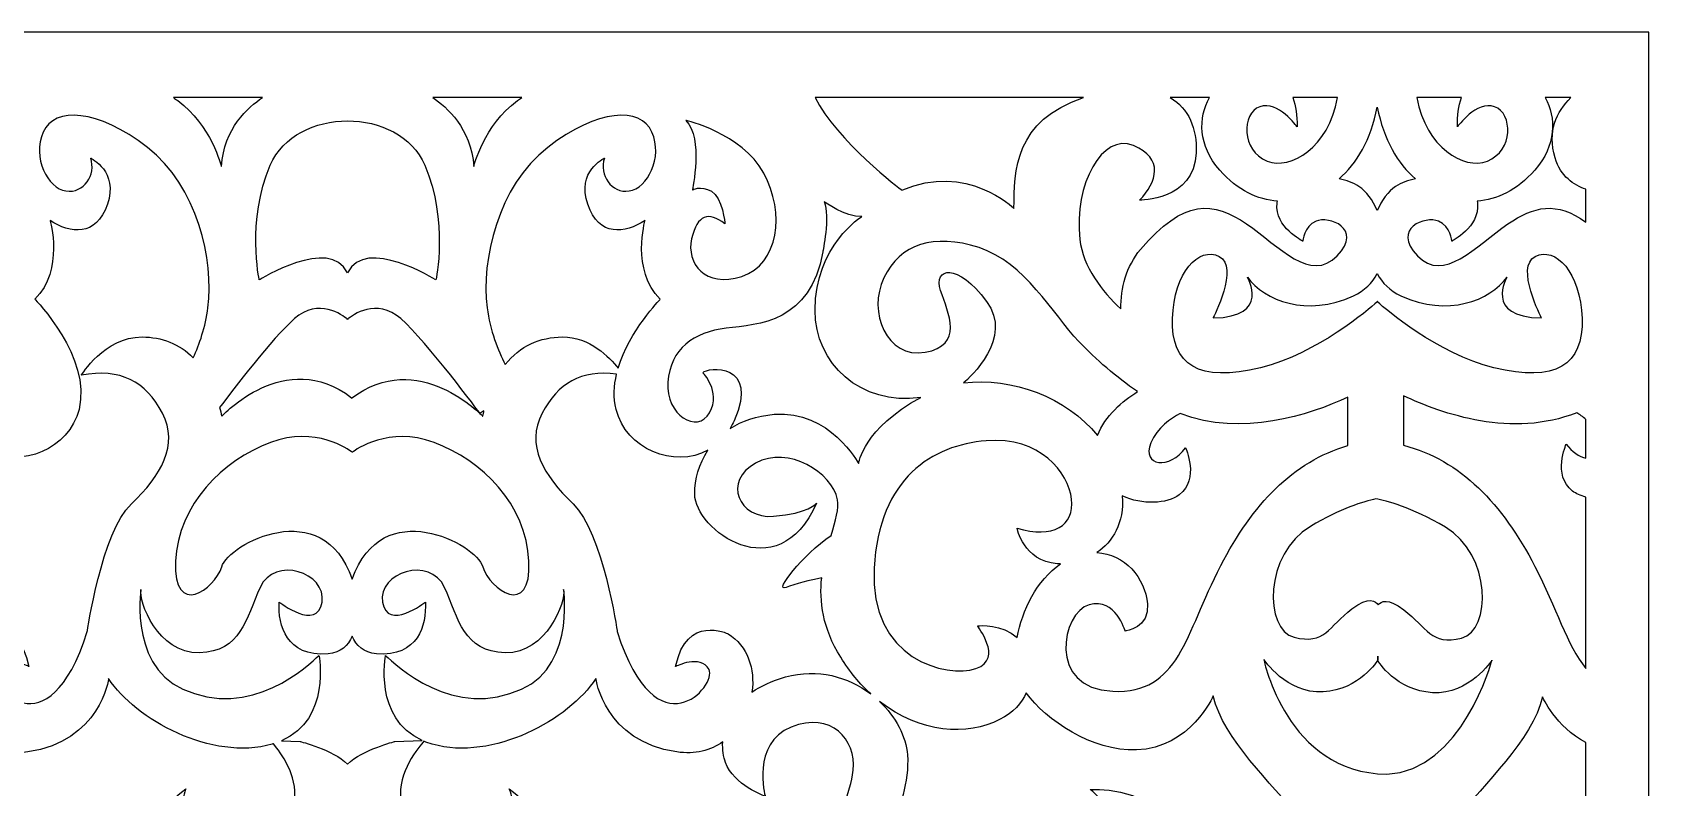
# Model space of a CAD drawing. Header units: centimetres. Extents: x -27.5 to -15.8, y -2.4 to 9.5.
# Drawn here: x -25.271 to -21.897, y 7.922 to 9.5 of the extents above; entities that cross this region are included whole.
import ezdxf

# ---------------------------------------------------------------- set-up
doc = ezdxf.new("R2010")
doc.units = ezdxf.units.CM
doc.header["$MEASUREMENT"] = 0
doc.layers.add('layer 1', color=7, linetype='Continuous')

msp = doc.modelspace()

# ---------------------------------------------------------------- linework, layer by layer
at = {"layer": 'layer 1', "color": 250}
for points, knots in [([(-21.89665, -2.43716), (-21.89665, -2.43716), (-27.5, -2.43716), (-27.5, -2.43716), (-27.5, -2.43716), (-27.5, -2.43716), (-27.5, 9.5), (-27.5, 9.5), (-27.5, 9.5), (-27.5, 9.5), (-21.89665, 9.5), (-21.89665, 9.5), (-21.89665, 9.5), (-21.89665, 9.5), (-21.89665, -2.43716), (-21.89665, -2.43716)], [0, 0, 0, 0, 0.2, 0.2, 0.2, 0.2, 0.4, 0.4, 0.4, 0.4, 0.6, 0.6, 0.6, 0.6, 1, 1, 1, 1]), ([(-24.9766, 9.36357), (-24.9766, 9.36357), (-24.79087, 9.36357), (-24.79087, 9.36357), (-24.79087, 9.36357), (-24.82049, 9.34403), (-24.87055, 9.29957), (-24.87655, 9.21978), (-24.87655, 9.21978), (-24.87655, 9.21978), (-24.89775, 9.30698), (-24.96776, 9.35728), (-24.96776, 9.35728), (-24.97068, 9.35938), (-24.97363, 9.36147), (-24.9766, 9.36357)], [0, 0, 0, 0, 0.2, 0.2, 0.2, 0.2, 0.4, 0.4, 0.4, 0.4, 0.6, 0.6, 0.6, 0.6, 1, 1, 1, 1]), ([(-24.43522, 9.36357), (-24.43522, 9.36357), (-24.24951, 9.36357), (-24.24951, 9.36357), (-24.24951, 9.36357), (-24.25248, 9.36147), (-24.25542, 9.35938), (-24.25835, 9.35728), (-24.25835, 9.35728), (-24.32838, 9.30698), (-24.34954, 9.21978), (-24.34954, 9.21978), (-24.34954, 9.21978), (-24.35555, 9.29957), (-24.40561, 9.34403), (-24.43522, 9.36357)], [0, 0, 0, 0, 0.2, 0.2, 0.2, 0.2, 0.4, 0.4, 0.4, 0.4, 0.6, 0.6, 0.6, 0.6, 1, 1, 1, 1]), ([(-23.63662, 9.36357), (-23.63662, 9.36357), (-23.0766, 9.36357), (-23.0766, 9.36357), (-23.0766, 9.36357), (-23.22018, 9.31602), (-23.22171, 9.21017), (-23.22171, 9.13224), (-23.22171, 9.13224), (-23.22171, 9.13224), (-23.32053, 9.2293), (-23.45588, 9.17031), (-23.45588, 9.17031), (-23.45588, 9.17031), (-23.59381, 9.27515), (-23.63662, 9.36357)], [0, 0, 0, 0, 0.2, 0.2, 0.2, 0.2, 0.4, 0.4, 0.4, 0.4, 0.6, 0.6, 0.6, 0.6, 1, 1, 1, 1]), ([(-22.89544, 9.36357), (-22.89544, 9.36357), (-22.81382, 9.36357), (-22.81382, 9.36357), (-22.81382, 9.36357), (-22.83708, 9.32212), (-22.83718, 9.26321), (-22.79225, 9.21226), (-22.79225, 9.21226), (-22.75433, 9.16926), (-22.71263, 9.15001), (-22.67183, 9.14749), (-22.67183, 9.14749), (-22.67216, 9.14604), (-22.67241, 9.14461), (-22.67255, 9.14312), (-22.67255, 9.14312), (-22.67744, 9.09257), (-22.61877, 9.06374), (-22.61877, 9.06374), (-22.61877, 9.06374), (-22.61877, 9.06374), (-22.61715, 9.09404), (-22.59108, 9.10557), (-22.59108, 9.10557), (-22.565, 9.11714), (-22.49166, 9.09114), (-22.54707, 9.03339), (-22.54707, 9.03339), (-22.60249, 8.97567), (-22.66746, 9.05232), (-22.73621, 9.0999), (-22.73621, 9.0999), (-22.80495, 9.14746), (-22.86724, 9.15318), (-22.95748, 9.04661), (-22.95748, 9.04661), (-22.9878, 9.01077), (-22.99824, 8.96594), (-22.99879, 8.9222), (-22.99879, 8.9222), (-23.03767, 8.95901), (-23.07783, 9.01), (-23.08422, 9.06754), (-23.08422, 9.06754), (-23.09711, 9.18362), (-23.03696, 9.29018), (-22.97251, 9.26355), (-22.97251, 9.26355), (-22.90806, 9.23691), (-22.92311, 9.18743), (-22.95962, 9.14935), (-22.95962, 9.14935), (-22.95962, 9.14935), (-22.84578, 9.14746), (-22.84147, 9.24831), (-22.84147, 9.24831), (-22.8393, 9.29946), (-22.85716, 9.34099), (-22.89544, 9.36357)], [0, 0, 0, 0, 0.0625, 0.0625, 0.0625, 0.0625, 0.125, 0.125, 0.125, 0.125, 0.1875, 0.1875, 0.1875, 0.1875, 0.25, 0.25, 0.25, 0.25, 0.3125, 0.3125, 0.3125, 0.3125, 0.375, 0.375, 0.375, 0.375, 0.4375, 0.4375, 0.4375, 0.4375, 0.5, 0.5, 0.5, 0.5, 0.5625, 0.5625, 0.5625, 0.5625, 0.625, 0.625, 0.625, 0.625, 0.6875, 0.6875, 0.6875, 0.6875, 0.75, 0.75, 0.75, 0.75, 0.8125, 0.8125, 0.8125, 0.8125, 0.875, 0.875, 0.875, 0.875, 1, 1, 1, 1]), ([(-22.63951, 9.36357), (-22.63951, 9.36357), (-22.54621, 9.36357), (-22.54621, 9.36357), (-22.54621, 9.36357), (-22.56504, 9.25882), (-22.64385, 9.21175), (-22.69316, 9.23117), (-22.69316, 9.23117), (-22.74804, 9.25278), (-22.74652, 9.3311), (-22.7084, 9.34462), (-22.7084, 9.34462), (-22.67028, 9.35811), (-22.63066, 9.30274), (-22.63066, 9.30274), (-22.63066, 9.30274), (-22.63019, 9.32609), (-22.63307, 9.3466), (-22.63951, 9.36357)], [0, 0, 0, 0, 0.1666667, 0.1666667, 0.1666667, 0.1666667, 0.3333333, 0.3333333, 0.3333333, 0.3333333, 0.5, 0.5, 0.5, 0.5, 0.6666667, 0.6666667, 0.6666667, 0.6666667, 1, 1, 1, 1]), ([(-22.1128, 9.36357), (-22.1128, 9.36357), (-22.05885, 9.36357), (-22.05885, 9.36357), (-22.05885, 9.36357), (-22.08957, 9.33342), (-22.1084, 9.29404), (-22.09202, 9.23782), (-22.09202, 9.23782), (-22.08069, 9.19893), (-22.05292, 9.18079), (-22.02772, 9.1724), (-22.02772, 9.1724), (-22.02772, 9.1724), (-22.02772, 9.10341), (-22.02772, 9.10341), (-22.02772, 9.10341), (-22.08853, 9.14825), (-22.13756, 9.13645), (-22.19038, 9.0999), (-22.19038, 9.0999), (-22.25913, 9.05232), (-22.32411, 8.97567), (-22.3795, 9.03339), (-22.3795, 9.03339), (-22.43492, 9.09114), (-22.36157, 9.11714), (-22.33551, 9.10557), (-22.33551, 9.10557), (-22.30945, 9.09404), (-22.30781, 9.06374), (-22.30781, 9.06374), (-22.30781, 9.06374), (-22.30781, 9.06374), (-22.24915, 9.09257), (-22.25404, 9.14312), (-22.25404, 9.14312), (-22.25418, 9.14461), (-22.25442, 9.14604), (-22.25474, 9.14749), (-22.25474, 9.14749), (-22.21397, 9.15001), (-22.17226, 9.16926), (-22.13434, 9.21226), (-22.13434, 9.21226), (-22.08941, 9.26321), (-22.08953, 9.32212), (-22.1128, 9.36357)], [0, 0, 0, 0, 0.0769231, 0.0769231, 0.0769231, 0.0769231, 0.1538462, 0.1538462, 0.1538462, 0.1538462, 0.2307692, 0.2307692, 0.2307692, 0.2307692, 0.3076923, 0.3076923, 0.3076923, 0.3076923, 0.3846154, 0.3846154, 0.3846154, 0.3846154, 0.4615385, 0.4615385, 0.4615385, 0.4615385, 0.5384615, 0.5384615, 0.5384615, 0.5384615, 0.6153846, 0.6153846, 0.6153846, 0.6153846, 0.6923077, 0.6923077, 0.6923077, 0.6923077, 0.7692308, 0.7692308, 0.7692308, 0.7692308, 0.8461538, 0.8461538, 0.8461538, 0.8461538, 1, 1, 1, 1]), ([(-22.38039, 9.36357), (-22.38039, 9.36357), (-22.28709, 9.36357), (-22.28709, 9.36357), (-22.28709, 9.36357), (-22.29353, 9.3466), (-22.2964, 9.32609), (-22.29593, 9.30274), (-22.29593, 9.30274), (-22.29593, 9.30274), (-22.2563, 9.35811), (-22.21819, 9.34462), (-22.21819, 9.34462), (-22.18008, 9.3311), (-22.17855, 9.25278), (-22.23344, 9.23117), (-22.23344, 9.23117), (-22.28274, 9.21175), (-22.36156, 9.25882), (-22.38039, 9.36357)], [0, 0, 0, 0, 0.1666667, 0.1666667, 0.1666667, 0.1666667, 0.3333333, 0.3333333, 0.3333333, 0.3333333, 0.5, 0.5, 0.5, 0.5, 0.6666667, 0.6666667, 0.6666667, 0.6666667, 1, 1, 1, 1]), ([(-25.43358, 8.10185), (-25.45398, 8.12287), (-25.48413, 8.14141), (-25.52731, 8.15361), (-25.52731, 8.15361), (-25.59468, 8.17265), (-25.65836, 8.15375), (-25.70522, 8.11814), (-25.70522, 8.11814), (-25.68281, 8.1388), (-25.66164, 8.16417), (-25.6426, 8.19471), (-25.6426, 8.19471), (-25.60449, 8.25582), (-25.59792, 8.31201), (-25.6029, 8.36099), (-25.6029, 8.36099), (-25.57984, 8.35574), (-25.54651, 8.34757), (-25.52852, 8.3405), (-25.52852, 8.3405), (-25.50152, 8.32985), (-25.56298, 8.4086), (-25.62249, 8.44929), (-25.62249, 8.44929), (-25.63177, 8.48022), (-25.63981, 8.50548), (-25.63611, 8.52383), (-25.63611, 8.52383), (-25.62467, 8.58013), (-25.53342, 8.63787), (-25.46497, 8.60033), (-25.46497, 8.60033), (-25.39655, 8.5628), (-25.42912, 8.48341), (-25.50246, 8.48918), (-25.50246, 8.48918), (-25.57579, 8.49497), (-25.59207, 8.51661), (-25.59207, 8.51661), (-25.59207, 8.51661), (-25.51061, 8.33328), (-25.33787, 8.46175), (-25.33787, 8.53539), (-25.33787, 8.53539), (-25.33787, 8.56628), (-25.34668, 8.59899), (-25.36549, 8.62717), (-25.36549, 8.62717), (-25.29477, 8.58875), (-25.19404, 8.62966), (-25.17375, 8.71253), (-25.17375, 8.71253), (-25.14706, 8.82168), (-25.2658, 8.94236), (-25.2658, 8.94236), (-25.2658, 8.94236), (-25.20429, 9.00384), (-25.23426, 9.10723), (-25.23426, 9.10723), (-25.23426, 9.10723), (-25.19168, 9.07929), (-25.13808, 9.0723), (-25.11442, 9.14074), (-25.11442, 9.14074), (-25.09076, 9.2092), (-25.1491, 9.23714), (-25.1491, 9.23714), (-25.1491, 9.23714), (-25.13808, 9.20221), (-25.16329, 9.16309), (-25.20114, 9.16867), (-25.20114, 9.16867), (-25.239, 9.17426), (-25.27211, 9.23853), (-25.24845, 9.29164), (-25.24845, 9.29164), (-25.2248, 9.34469), (-25.1349, 9.34051), (-25.03082, 9.25949), (-25.03082, 9.25949), (-24.92674, 9.17847), (-24.89159, 9.02376), (-24.90449, 8.92483), (-24.90449, 8.92483), (-24.90976, 8.88421), (-24.92227, 8.84841), (-24.93522, 8.8203), (-24.93522, 8.8203), (-24.96446, 8.84955), (-25.00122, 8.86369), (-25.04199, 8.86369), (-25.04199, 8.86369), (-25.12083, 8.86369), (-25.16893, 8.78386), (-25.16893, 8.78386), (-25.16893, 8.78386), (-25.08682, 8.7993), (-25.03457, 8.77062), (-24.99974, 8.70452), (-24.99974, 8.70452), (-24.9649, 8.63839), (-25.00222, 8.57446), (-25.06442, 8.51494), (-25.06442, 8.51494), (-25.12663, 8.45543), (-25.15648, 8.24825), (-25.15648, 8.24825), (-25.15648, 8.24825), (-25.23859, 7.99038), (-25.36549, 8.13586), (-25.34807, 8.16892), (-25.34807, 8.16892), (-25.33064, 8.20196), (-25.27842, 8.17553), (-25.27842, 8.17553), (-25.27842, 8.17553), (-25.30079, 8.28571), (-25.38789, 8.24386), (-25.38789, 8.24386), (-25.38789, 8.24386), (-25.43509, 8.21529), (-25.44816, 8.15558), (-25.43358, 8.10185)], [0, 0, 0, 0, 0.03125, 0.03125, 0.03125, 0.03125, 0.0625, 0.0625, 0.0625, 0.0625, 0.09375, 0.09375, 0.09375, 0.09375, 0.125, 0.125, 0.125, 0.125, 0.15625, 0.15625, 0.15625, 0.15625, 0.1875, 0.1875, 0.1875, 0.1875, 0.21875, 0.21875, 0.21875, 0.21875, 0.25, 0.25, 0.25, 0.25, 0.28125, 0.28125, 0.28125, 0.28125, 0.3125, 0.3125, 0.3125, 0.3125, 0.34375, 0.34375, 0.34375, 0.34375, 0.375, 0.375, 0.375, 0.375, 0.40625, 0.40625, 0.40625, 0.40625, 0.4375, 0.4375, 0.4375, 0.4375, 0.46875, 0.46875, 0.46875, 0.46875, 0.5, 0.5, 0.5, 0.5, 0.53125, 0.53125, 0.53125, 0.53125, 0.5625, 0.5625, 0.5625, 0.5625, 0.59375, 0.59375, 0.59375, 0.59375, 0.625, 0.625, 0.625, 0.625, 0.65625, 0.65625, 0.65625, 0.65625, 0.6875, 0.6875, 0.6875, 0.6875, 0.71875, 0.71875, 0.71875, 0.71875, 0.75, 0.75, 0.75, 0.75, 0.78125, 0.78125, 0.78125, 0.78125, 0.8125, 0.8125, 0.8125, 0.8125, 0.84375, 0.84375, 0.84375, 0.84375, 0.875, 0.875, 0.875, 0.875, 0.90625, 0.90625, 0.90625, 0.90625, 0.9375, 0.9375, 0.9375, 0.9375, 1, 1, 1, 1]), ([(-24.77431, 9.22223), (-24.82424, 9.10581), (-24.79742, 8.98288), (-24.79742, 8.98288), (-24.79742, 8.98288), (-24.79742, 8.98288), (-24.65073, 9.07492), (-24.61304, 8.99783), (-24.61304, 8.99783), (-24.57536, 9.07492), (-24.42867, 8.98288), (-24.42867, 8.98288), (-24.42867, 8.98288), (-24.42867, 8.98288), (-24.40186, 9.10581), (-24.45179, 9.22223), (-24.45179, 9.22223), (-24.50496, 9.3462), (-24.72134, 9.3457), (-24.77431, 9.22223)], [0, 0, 0, 0, 0.1666667, 0.1666667, 0.1666667, 0.1666667, 0.3333333, 0.3333333, 0.3333333, 0.3333333, 0.5, 0.5, 0.5, 0.5, 0.6666667, 0.6666667, 0.6666667, 0.6666667, 1, 1, 1, 1]), ([(-24.04805, 8.79853), (-24.06623, 8.82158), (-24.10725, 8.86369), (-24.16451, 8.86369), (-24.16451, 8.86369), (-24.21145, 8.86369), (-24.25303, 8.84495), (-24.28396, 8.80605), (-24.28396, 8.80605), (-24.29913, 8.83582), (-24.31539, 8.87698), (-24.32162, 8.92483), (-24.32162, 8.92483), (-24.33451, 9.02376), (-24.29935, 9.17847), (-24.19525, 9.25949), (-24.19525, 9.25949), (-24.09118, 9.34051), (-24.00129, 9.34469), (-23.97762, 9.29164), (-23.97762, 9.29164), (-23.95398, 9.23853), (-23.98709, 9.17426), (-24.02494, 9.16867), (-24.02494, 9.16867), (-24.0628, 9.16309), (-24.08803, 9.20221), (-24.07698, 9.23714), (-24.07698, 9.23714), (-24.07698, 9.23714), (-24.13533, 9.2092), (-24.11166, 9.14074), (-24.11166, 9.14074), (-24.08803, 9.0723), (-24.03441, 9.07929), (-23.99184, 9.10723), (-23.99184, 9.10723), (-23.99184, 9.10723), (-24.02178, 9.00384), (-23.96028, 8.94236), (-23.96028, 8.94236), (-23.96028, 8.94236), (-24.02486, 8.87673), (-24.04805, 8.79853)], [0, 0, 0, 0, 0.0833333, 0.0833333, 0.0833333, 0.0833333, 0.1666667, 0.1666667, 0.1666667, 0.1666667, 0.25, 0.25, 0.25, 0.25, 0.3333333, 0.3333333, 0.3333333, 0.3333333, 0.4166667, 0.4166667, 0.4166667, 0.4166667, 0.5, 0.5, 0.5, 0.5, 0.5833333, 0.5833333, 0.5833333, 0.5833333, 0.6666667, 0.6666667, 0.6666667, 0.6666667, 0.75, 0.75, 0.75, 0.75, 0.8333333, 0.8333333, 0.8333333, 0.8333333, 1, 1, 1, 1]), ([(-23.89325, 9.17074), (-23.89325, 9.17074), (-23.86965, 9.27922), (-23.90655, 9.31582), (-23.90655, 9.31582), (-23.90655, 9.31582), (-23.78999, 9.28967), (-23.74425, 9.20602), (-23.74425, 9.20602), (-23.69849, 9.12237), (-23.71326, 9.0152), (-23.78999, 8.99035), (-23.78999, 8.99035), (-23.8667, 8.96554), (-23.90655, 9.01782), (-23.89474, 9.06879), (-23.89474, 9.06879), (-23.88293, 9.11978), (-23.85932, 9.12628), (-23.82537, 9.10015), (-23.82537, 9.10015), (-23.82537, 9.10015), (-23.82982, 9.15504), (-23.85341, 9.16812), (-23.85341, 9.16812), (-23.87702, 9.18118), (-23.89325, 9.17074), (-23.89325, 9.17074)], [0, 0, 0, 0, 0.125, 0.125, 0.125, 0.125, 0.25, 0.25, 0.25, 0.25, 0.375, 0.375, 0.375, 0.375, 0.5, 0.5, 0.5, 0.5, 0.625, 0.625, 0.625, 0.625, 0.75, 0.75, 0.75, 0.75, 1, 1, 1, 1]), ([(-22.46329, 9.34389), (-22.47669, 9.2756), (-22.50603, 9.22552), (-22.54312, 9.19391), (-22.54312, 9.19391), (-22.52787, 9.19097), (-22.51351, 9.1857), (-22.50144, 9.17776), (-22.50144, 9.17776), (-22.48606, 9.16763), (-22.4727, 9.14962), (-22.46329, 9.12787), (-22.46329, 9.12787), (-22.45388, 9.14962), (-22.44053, 9.16763), (-22.42514, 9.17776), (-22.42514, 9.17776), (-22.41308, 9.1857), (-22.39871, 9.19097), (-22.38347, 9.19391), (-22.38347, 9.19391), (-22.42055, 9.22552), (-22.44988, 9.2756), (-22.46329, 9.34389)], [0, 0, 0, 0, 0.1428571, 0.1428571, 0.1428571, 0.1428571, 0.2857143, 0.2857143, 0.2857143, 0.2857143, 0.4285714, 0.4285714, 0.4285714, 0.4285714, 0.5714286, 0.5714286, 0.5714286, 0.5714286, 0.7142857, 0.7142857, 0.7142857, 0.7142857, 1, 1, 1, 1]), ([(-23.8141, 8.67284), (-23.81112, 8.67786), (-23.80837, 8.68321), (-23.80591, 8.68889), (-23.80591, 8.68889), (-23.75251, 8.81076), (-23.86135, 8.80166), (-23.87162, 8.78895), (-23.87162, 8.78895), (-23.87162, 8.78895), (-23.83246, 8.75079), (-23.85733, 8.70562), (-23.85733, 8.70562), (-23.88221, 8.66043), (-23.9494, 8.7001), (-23.94441, 8.76953), (-23.94441, 8.76953), (-23.93945, 8.83896), (-23.88968, 8.87423), (-23.8225, 8.88193), (-23.8225, 8.88193), (-23.75532, 8.88965), (-23.64572, 8.89445), (-23.62109, 9.0418), (-23.62109, 9.0418), (-23.62109, 9.0418), (-23.60547, 9.1142), (-23.61806, 9.14632), (-23.61806, 9.14632), (-23.61806, 9.14632), (-23.57392, 9.1128), (-23.53922, 9.1156), (-23.53922, 9.1156), (-23.53922, 9.1156), (-23.63701, 9.05461), (-23.63701, 8.91953), (-23.63701, 8.91953), (-23.63701, 8.80892), (-23.54281, 8.71911), (-23.41639, 8.73748), (-23.41639, 8.73748), (-23.53625, 8.67277), (-23.5461, 8.59941), (-23.5461, 8.59941), (-23.5461, 8.59941), (-23.5461, 8.59941), (-23.60625, 8.71167), (-23.72224, 8.70215), (-23.72224, 8.70215), (-23.75949, 8.69911), (-23.78993, 8.6884), (-23.8141, 8.67284)], [0, 0, 0, 0, 0.0714286, 0.0714286, 0.0714286, 0.0714286, 0.1428571, 0.1428571, 0.1428571, 0.1428571, 0.2142857, 0.2142857, 0.2142857, 0.2142857, 0.2857143, 0.2857143, 0.2857143, 0.2857143, 0.3571429, 0.3571429, 0.3571429, 0.3571429, 0.4285714, 0.4285714, 0.4285714, 0.4285714, 0.5, 0.5, 0.5, 0.5, 0.5714286, 0.5714286, 0.5714286, 0.5714286, 0.6428571, 0.6428571, 0.6428571, 0.6428571, 0.7142857, 0.7142857, 0.7142857, 0.7142857, 0.7857143, 0.7857143, 0.7857143, 0.7857143, 0.8571429, 0.8571429, 0.8571429, 0.8571429, 1, 1, 1, 1]), ([(-23.04722, 8.65826), (-23.11144, 8.7369), (-23.22628, 8.78112), (-23.32721, 8.76759), (-23.32721, 8.76759), (-23.31433, 8.77859), (-23.22246, 8.8613), (-23.27899, 8.93811), (-23.27899, 8.93811), (-23.33971, 9.02057), (-23.391, 9.00862), (-23.3748, 8.9608), (-23.3748, 8.9608), (-23.35859, 8.913), (-23.32623, 8.84607), (-23.4072, 8.83174), (-23.4072, 8.83174), (-23.48814, 8.81739), (-23.52725, 8.91658), (-23.49351, 8.98711), (-23.49351, 8.98711), (-23.4598, 9.05763), (-23.38927, 9.08086), (-23.29474, 9.05042), (-23.29474, 9.05042), (-23.20024, 9.01997), (-23.14007, 8.9115), (-23.08638, 8.85441), (-23.08638, 8.85441), (-23.05078, 8.81658), (-23.00766, 8.7796), (-22.96385, 8.74954), (-22.96385, 8.74954), (-22.99462, 8.7302), (-23.03196, 8.69875), (-23.04722, 8.65826)], [0, 0, 0, 0, 0.1, 0.1, 0.1, 0.1, 0.2, 0.2, 0.2, 0.2, 0.3, 0.3, 0.3, 0.3, 0.4, 0.4, 0.4, 0.4, 0.5, 0.5, 0.5, 0.5, 0.6, 0.6, 0.6, 0.6, 0.7, 0.7, 0.7, 0.7, 0.8, 0.8, 0.8, 0.8, 1, 1, 1, 1]), ([(-22.46329, 8.99602), (-22.47351, 8.97673), (-22.48957, 8.96033), (-22.51285, 8.94969), (-22.51285, 8.94969), (-22.61062, 8.90492), (-22.69863, 8.93957), (-22.73448, 8.98866), (-22.73448, 8.98866), (-22.73448, 8.98866), (-22.68395, 8.90492), (-22.80617, 8.90349), (-22.80617, 8.90349), (-22.80617, 8.90349), (-22.75076, 9.01029), (-22.79315, 9.03194), (-22.79315, 9.03194), (-22.8355, 9.0536), (-22.88765, 8.99875), (-22.89091, 8.90205), (-22.89091, 8.90205), (-22.89418, 8.80532), (-22.8355, 8.7678), (-22.70677, 8.79956), (-22.70677, 8.79956), (-22.58797, 8.82887), (-22.48027, 8.92209), (-22.46436, 8.93631), (-22.46436, 8.93631), (-22.46436, 8.93631), (-22.46424, 8.93811), (-22.46424, 8.93811), (-22.46424, 8.93811), (-22.46424, 8.93811), (-22.46391, 8.93782), (-22.46329, 8.93725), (-22.46329, 8.93725), (-22.46266, 8.93782), (-22.46233, 8.93811), (-22.46233, 8.93811), (-22.46233, 8.93811), (-22.46233, 8.93811), (-22.46225, 8.93631), (-22.46225, 8.93631), (-22.46225, 8.93631), (-22.44638, 8.92213), (-22.33866, 8.82888), (-22.21982, 8.79956), (-22.21982, 8.79956), (-22.09108, 8.7678), (-22.03242, 8.80532), (-22.03566, 8.90205), (-22.03566, 8.90205), (-22.03894, 8.99875), (-22.09108, 9.0536), (-22.13346, 9.03194), (-22.13346, 9.03194), (-22.17581, 9.01029), (-22.12041, 8.90349), (-22.12041, 8.90349), (-22.12041, 8.90349), (-22.24264, 8.90492), (-22.1921, 8.98866), (-22.1921, 8.98866), (-22.1921, 8.98866), (-22.22796, 8.93957), (-22.31597, 8.90492), (-22.41374, 8.94969), (-22.41374, 8.94969), (-22.43701, 8.96033), (-22.45308, 8.97673), (-22.46329, 8.99602)], [0, 0, 0, 0, 0.0526316, 0.0526316, 0.0526316, 0.0526316, 0.1052632, 0.1052632, 0.1052632, 0.1052632, 0.1578947, 0.1578947, 0.1578947, 0.1578947, 0.2105263, 0.2105263, 0.2105263, 0.2105263, 0.2631579, 0.2631579, 0.2631579, 0.2631579, 0.3157895, 0.3157895, 0.3157895, 0.3157895, 0.3684211, 0.3684211, 0.3684211, 0.3684211, 0.4210526, 0.4210526, 0.4210526, 0.4210526, 0.4736842, 0.4736842, 0.4736842, 0.4736842, 0.5263158, 0.5263158, 0.5263158, 0.5263158, 0.5789474, 0.5789474, 0.5789474, 0.5789474, 0.6315789, 0.6315789, 0.6315789, 0.6315789, 0.6842105, 0.6842105, 0.6842105, 0.6842105, 0.7368421, 0.7368421, 0.7368421, 0.7368421, 0.7894737, 0.7894737, 0.7894737, 0.7894737, 0.8421053, 0.8421053, 0.8421053, 0.8421053, 0.8947368, 0.8947368, 0.8947368, 0.8947368, 1, 1, 1, 1]), ([(-24.32822, 8.70922), (-24.32913, 8.70557), (-24.32996, 8.70188), (-24.33074, 8.6981), (-24.33074, 8.6981), (-24.33074, 8.6981), (-24.46667, 8.84166), (-24.60475, 8.73594), (-24.60475, 8.73594), (-24.60475, 8.73594), (-24.60476, 8.73677), (-24.60476, 8.73677), (-24.60476, 8.73677), (-24.743, 8.84309), (-24.87576, 8.6981), (-24.87576, 8.6981), (-24.87576, 8.6981), (-24.8771, 8.70444), (-24.87855, 8.71056), (-24.88011, 8.71652), (-24.88011, 8.71652), (-24.85251, 8.75327), (-24.77006, 8.8612), (-24.72402, 8.90198), (-24.72402, 8.90198), (-24.67353, 8.94671), (-24.62301, 8.90899), (-24.61381, 8.90136), (-24.61381, 8.90136), (-24.61381, 8.90136), (-24.61377, 8.90007), (-24.61377, 8.90007), (-24.61377, 8.90007), (-24.61377, 8.90007), (-24.61351, 8.90031), (-24.61304, 8.90073), (-24.61304, 8.90073), (-24.61257, 8.90031), (-24.61231, 8.90007), (-24.61231, 8.90007), (-24.61231, 8.90007), (-24.61231, 8.90007), (-24.6123, 8.90136), (-24.6123, 8.90136), (-24.6123, 8.90136), (-24.60309, 8.90899), (-24.55258, 8.94673), (-24.50206, 8.90198), (-24.50206, 8.90198), (-24.44622, 8.85249), (-24.33666, 8.70407), (-24.33666, 8.70407), (-24.33666, 8.70407), (-24.33666, 8.70407), (-24.32822, 8.70922), (-24.32822, 8.70922)], [0, 0, 0, 0, 0.0666667, 0.0666667, 0.0666667, 0.0666667, 0.1333333, 0.1333333, 0.1333333, 0.1333333, 0.2, 0.2, 0.2, 0.2, 0.2666667, 0.2666667, 0.2666667, 0.2666667, 0.3333333, 0.3333333, 0.3333333, 0.3333333, 0.4, 0.4, 0.4, 0.4, 0.4666667, 0.4666667, 0.4666667, 0.4666667, 0.5333333, 0.5333333, 0.5333333, 0.5333333, 0.6, 0.6, 0.6, 0.6, 0.6666667, 0.6666667, 0.6666667, 0.6666667, 0.7333333, 0.7333333, 0.7333333, 0.7333333, 0.8, 0.8, 0.8, 0.8, 0.8666667, 0.8666667, 0.8666667, 0.8666667, 1, 1, 1, 1]), ([(-23.5209, 8.11815), (-23.56776, 8.15375), (-23.63143, 8.17265), (-23.69878, 8.15361), (-23.69878, 8.15361), (-23.7276, 8.14547), (-23.75061, 8.13451), (-23.76878, 8.12188), (-23.76878, 8.12188), (-23.76206, 8.16979), (-23.77723, 8.2188), (-23.81863, 8.24386), (-23.81863, 8.24386), (-23.81863, 8.24386), (-23.9057, 8.28571), (-23.9281, 8.17553), (-23.9281, 8.17553), (-23.9281, 8.17553), (-23.87586, 8.20196), (-23.85844, 8.16892), (-23.85844, 8.16892), (-23.84102, 8.13586), (-23.96792, 7.99038), (-24.05002, 8.24825), (-24.05002, 8.24825), (-24.05002, 8.24825), (-24.07988, 8.45543), (-24.14208, 8.51494), (-24.14208, 8.51494), (-24.2043, 8.57446), (-24.24161, 8.63839), (-24.20678, 8.70452), (-24.20678, 8.70452), (-24.17395, 8.76687), (-24.1256, 8.79587), (-24.05137, 8.78605), (-24.05137, 8.78605), (-24.057, 8.76196), (-24.05831, 8.73695), (-24.05233, 8.71253), (-24.05233, 8.71253), (-24.03207, 8.62966), (-23.93132, 8.58875), (-23.86062, 8.62717), (-23.86062, 8.62717), (-23.8794, 8.59899), (-23.88822, 8.56628), (-23.88822, 8.53539), (-23.88822, 8.53539), (-23.88822, 8.46175), (-23.71548, 8.33328), (-23.634, 8.51661), (-23.634, 8.51661), (-23.634, 8.51661), (-23.6503, 8.49497), (-23.72362, 8.48918), (-23.72362, 8.48918), (-23.79697, 8.48341), (-23.82956, 8.5628), (-23.76111, 8.60033), (-23.76111, 8.60033), (-23.69266, 8.63787), (-23.6014, 8.58013), (-23.59001, 8.52383), (-23.59001, 8.52383), (-23.58629, 8.50548), (-23.59432, 8.48022), (-23.6036, 8.44929), (-23.6036, 8.44929), (-23.66311, 8.4086), (-23.72457, 8.32985), (-23.69757, 8.3405), (-23.69757, 8.3405), (-23.67959, 8.34757), (-23.64626, 8.35574), (-23.6232, 8.36099), (-23.6232, 8.36099), (-23.62814, 8.31201), (-23.6216, 8.25582), (-23.58349, 8.19471), (-23.58349, 8.19471), (-23.56445, 8.16418), (-23.5433, 8.13882), (-23.5209, 8.11815)], [0, 0, 0, 0, 0.0454545, 0.0454545, 0.0454545, 0.0454545, 0.0909091, 0.0909091, 0.0909091, 0.0909091, 0.1363636, 0.1363636, 0.1363636, 0.1363636, 0.1818182, 0.1818182, 0.1818182, 0.1818182, 0.2272727, 0.2272727, 0.2272727, 0.2272727, 0.2727273, 0.2727273, 0.2727273, 0.2727273, 0.3181818, 0.3181818, 0.3181818, 0.3181818, 0.3636364, 0.3636364, 0.3636364, 0.3636364, 0.4090909, 0.4090909, 0.4090909, 0.4090909, 0.4545455, 0.4545455, 0.4545455, 0.4545455, 0.5, 0.5, 0.5, 0.5, 0.5454545, 0.5454545, 0.5454545, 0.5454545, 0.5909091, 0.5909091, 0.5909091, 0.5909091, 0.6363636, 0.6363636, 0.6363636, 0.6363636, 0.6818182, 0.6818182, 0.6818182, 0.6818182, 0.7272727, 0.7272727, 0.7272727, 0.7272727, 0.7727273, 0.7727273, 0.7727273, 0.7727273, 0.8181818, 0.8181818, 0.8181818, 0.8181818, 0.8636364, 0.8636364, 0.8636364, 0.8636364, 0.9090909, 0.9090909, 0.9090909, 0.9090909, 1, 1, 1, 1]), ([(-22.02772, 8.69162), (-22.02772, 8.69162), (-22.02772, 8.6104), (-22.02772, 8.6104), (-22.02772, 8.6104), (-22.04164, 8.6137), (-22.05704, 8.62341), (-22.06879, 8.63996), (-22.06879, 8.63996), (-22.06879, 8.63996), (-22.09829, 8.57462), (-22.0555, 8.54196), (-22.0555, 8.54196), (-22.04814, 8.53632), (-22.03858, 8.53211), (-22.02772, 8.52945), (-22.02772, 8.52945), (-22.02772, 8.52945), (-22.02772, 8.17143), (-22.02772, 8.17143), (-22.02772, 8.17143), (-22.06757, 8.21981), (-22.08949, 8.29845), (-22.13423, 8.38451), (-22.13423, 8.38451), (-22.20215, 8.51516), (-22.28935, 8.60697), (-22.4085, 8.63754), (-22.4085, 8.63754), (-22.4085, 8.63754), (-22.4085, 8.74109), (-22.4085, 8.74109), (-22.4085, 8.74109), (-22.32731, 8.70231), (-22.18139, 8.65196), (-22.0469, 8.70543), (-22.0469, 8.70543), (-22.04073, 8.70166), (-22.03415, 8.69707), (-22.02772, 8.69162)], [0, 0, 0, 0, 0.0909091, 0.0909091, 0.0909091, 0.0909091, 0.1818182, 0.1818182, 0.1818182, 0.1818182, 0.2727273, 0.2727273, 0.2727273, 0.2727273, 0.3636364, 0.3636364, 0.3636364, 0.3636364, 0.4545455, 0.4545455, 0.4545455, 0.4545455, 0.5454545, 0.5454545, 0.5454545, 0.5454545, 0.6363636, 0.6363636, 0.6363636, 0.6363636, 0.7272727, 0.7272727, 0.7272727, 0.7272727, 0.8181818, 0.8181818, 0.8181818, 0.8181818, 1, 1, 1, 1]), ([(-23.04878, 8.41325), (-23.01591, 8.43593), (-22.99146, 8.47515), (-22.99557, 8.53181), (-22.99557, 8.53181), (-22.95444, 8.51248), (-22.90233, 8.51466), (-22.8767, 8.53424), (-22.8767, 8.53424), (-22.83391, 8.56692), (-22.86342, 8.63227), (-22.86342, 8.63227), (-22.86342, 8.63227), (-22.8959, 8.58653), (-22.95639, 8.59304), (-22.93573, 8.64272), (-22.93573, 8.64272), (-22.92263, 8.67424), (-22.89409, 8.69366), (-22.87497, 8.70364), (-22.87497, 8.70364), (-22.74521, 8.65447), (-22.60573, 8.70027), (-22.52443, 8.73808), (-22.52443, 8.73808), (-22.52443, 8.73808), (-22.52443, 8.63687), (-22.52443, 8.63687), (-22.52443, 8.63687), (-22.63909, 8.60415), (-22.72367, 8.51368), (-22.7899, 8.38628), (-22.7899, 8.38628), (-22.8651, 8.24163), (-22.87585, 8.11793), (-23.01546, 8.12364), (-23.01546, 8.12364), (-23.15513, 8.12936), (-23.12073, 8.2892), (-23.06488, 8.30444), (-23.06488, 8.30444), (-23.00905, 8.31965), (-22.98971, 8.24923), (-22.98971, 8.24923), (-22.98971, 8.24923), (-22.98971, 8.24923), (-22.93705, 8.25617), (-22.94317, 8.30614), (-22.94317, 8.30614), (-22.94773, 8.36078), (-22.99086, 8.41091), (-23.04878, 8.41325)], [0, 0, 0, 0, 0.0714286, 0.0714286, 0.0714286, 0.0714286, 0.1428571, 0.1428571, 0.1428571, 0.1428571, 0.2142857, 0.2142857, 0.2142857, 0.2142857, 0.2857143, 0.2857143, 0.2857143, 0.2857143, 0.3571429, 0.3571429, 0.3571429, 0.3571429, 0.4285714, 0.4285714, 0.4285714, 0.4285714, 0.5, 0.5, 0.5, 0.5, 0.5714286, 0.5714286, 0.5714286, 0.5714286, 0.6428571, 0.6428571, 0.6428571, 0.6428571, 0.7142857, 0.7142857, 0.7142857, 0.7142857, 0.7857143, 0.7857143, 0.7857143, 0.7857143, 0.8571429, 0.8571429, 0.8571429, 0.8571429, 1, 1, 1, 1]), ([(-24.60359, 8.62286), (-24.60359, 8.62286), (-24.60294, 8.62285), (-24.60294, 8.62285), (-24.60294, 8.62285), (-24.59585, 8.62831), (-24.52727, 8.67837), (-24.43259, 8.64331), (-24.43259, 8.64331), (-24.33256, 8.60627), (-24.2398, 8.51442), (-24.23435, 8.3952), (-24.23435, 8.3952), (-24.2289, 8.27595), (-24.3162, 8.33558), (-24.33074, 8.38392), (-24.33074, 8.38392), (-24.34514, 8.43169), (-24.5408, 8.53612), (-24.60326, 8.35793), (-24.60326, 8.35793), (-24.6657, 8.53612), (-24.86139, 8.43169), (-24.87576, 8.38392), (-24.87576, 8.38392), (-24.89032, 8.33558), (-24.97761, 8.27595), (-24.97216, 8.3952), (-24.97216, 8.3952), (-24.9667, 8.51442), (-24.87394, 8.60627), (-24.77392, 8.64331), (-24.77392, 8.64331), (-24.67932, 8.67835), (-24.61079, 8.62844), (-24.60359, 8.62286)], [0, 0, 0, 0, 0.1, 0.1, 0.1, 0.1, 0.2, 0.2, 0.2, 0.2, 0.3, 0.3, 0.3, 0.3, 0.4, 0.4, 0.4, 0.4, 0.5, 0.5, 0.5, 0.5, 0.6, 0.6, 0.6, 0.6, 0.7, 0.7, 0.7, 0.7, 0.8, 0.8, 0.8, 0.8, 1, 1, 1, 1]), ([(-23.21515, 8.23582), (-23.21519, 8.23584), (-23.21524, 8.23588), (-23.21526, 8.23594), (-23.21526, 8.23594), (-23.24749, 8.26447), (-23.2926, 8.26065), (-23.29689, 8.26065), (-23.29689, 8.26065), (-23.30119, 8.26065), (-23.24105, 8.19214), (-23.30119, 8.17123), (-23.30119, 8.17123), (-23.36133, 8.1503), (-23.5246, 8.19024), (-23.51387, 8.38055), (-23.51387, 8.38055), (-23.50313, 8.57085), (-23.39142, 8.63746), (-23.27971, 8.64697), (-23.27971, 8.64697), (-23.168, 8.65651), (-23.10785, 8.58036), (-23.10142, 8.52518), (-23.10142, 8.52518), (-23.09498, 8.47001), (-23.14007, 8.44145), (-23.21526, 8.46427), (-23.21526, 8.46427), (-23.21526, 8.46427), (-23.20238, 8.39579), (-23.13148, 8.39007), (-23.13148, 8.39007), (-23.12919, 8.38988), (-23.12687, 8.38978), (-23.1245, 8.38976), (-23.1245, 8.38976), (-23.17434, 8.35602), (-23.20471, 8.29238), (-23.21515, 8.23582)], [0, 0, 0, 0, 0.0909091, 0.0909091, 0.0909091, 0.0909091, 0.1818182, 0.1818182, 0.1818182, 0.1818182, 0.2727273, 0.2727273, 0.2727273, 0.2727273, 0.3636364, 0.3636364, 0.3636364, 0.3636364, 0.4545455, 0.4545455, 0.4545455, 0.4545455, 0.5454545, 0.5454545, 0.5454545, 0.5454545, 0.6363636, 0.6363636, 0.6363636, 0.6363636, 0.7272727, 0.7272727, 0.7272727, 0.7272727, 0.8181818, 0.8181818, 0.8181818, 0.8181818, 1, 1, 1, 1]), ([(-22.46643, 8.52564), (-22.44463, 8.52176), (-22.39298, 8.50878), (-22.32112, 8.46636), (-22.32112, 8.46636), (-22.22445, 8.40924), (-22.22389, 8.2507), (-22.28744, 8.23483), (-22.28744, 8.23483), (-22.35098, 8.21895), (-22.35914, 8.25645), (-22.40805, 8.294), (-22.40805, 8.294), (-22.44123, 8.31949), (-22.45563, 8.3117), (-22.46146, 8.30407), (-22.46146, 8.30407), (-22.46637, 8.31204), (-22.48035, 8.3232), (-22.51612, 8.29574), (-22.51612, 8.29574), (-22.565, 8.25821), (-22.57315, 8.22068), (-22.6367, 8.23657), (-22.6367, 8.23657), (-22.70026, 8.25244), (-22.69968, 8.411), (-22.60302, 8.46809), (-22.60302, 8.46809), (-22.53947, 8.50561), (-22.49172, 8.52009), (-22.46643, 8.52564)], [0, 0, 0, 0, 0.1111111, 0.1111111, 0.1111111, 0.1111111, 0.2222222, 0.2222222, 0.2222222, 0.2222222, 0.3333333, 0.3333333, 0.3333333, 0.3333333, 0.4444444, 0.4444444, 0.4444444, 0.4444444, 0.5555556, 0.5555556, 0.5555556, 0.5555556, 0.6666667, 0.6666667, 0.6666667, 0.6666667, 0.7777778, 0.7777778, 0.7777778, 0.7777778, 1, 1, 1, 1]), ([(-24.45717, 8.02086), (-24.45717, 8.02086), (-24.51421, 8.01884), (-24.51421, 8.01884), (-24.51421, 8.01884), (-24.51421, 8.01884), (-24.5821, 8.00186), (-24.61304, 7.9718), (-24.61304, 7.9718), (-24.64401, 8.00186), (-24.71187, 8.01884), (-24.71187, 8.01884), (-24.71187, 8.01884), (-24.71187, 8.01884), (-24.75082, 8.02023), (-24.75082, 8.02023), (-24.75082, 8.02023), (-24.64676, 8.06542), (-24.67291, 8.19877), (-24.67291, 8.19877), (-24.67291, 8.19877), (-24.67291, 8.19877), (-24.79314, 8.07089), (-24.93246, 8.11937), (-24.93246, 8.11937), (-25.0718, 8.15585), (-25.04455, 8.33549), (-25.04453, 8.3364), (-25.04453, 8.3364), (-25.04948, 8.31219), (-25.00968, 8.20196), (-24.92259, 8.20416), (-24.92259, 8.20416), (-24.83551, 8.20636), (-24.82555, 8.2747), (-24.79568, 8.34081), (-24.79568, 8.34081), (-24.76584, 8.40696), (-24.65637, 8.3717), (-24.66631, 8.30997), (-24.66631, 8.30997), (-24.67627, 8.24825), (-24.75589, 8.30997), (-24.75589, 8.30997), (-24.75589, 8.30997), (-24.75839, 8.26147), (-24.74096, 8.19534), (-24.65387, 8.20196), (-24.65387, 8.20196), (-24.62687, 8.20402), (-24.61154, 8.21919), (-24.60326, 8.23913), (-24.60326, 8.23913), (-24.59494, 8.21919), (-24.57964, 8.20402), (-24.55264, 8.20196), (-24.55264, 8.20196), (-24.46556, 8.19534), (-24.44812, 8.26147), (-24.45062, 8.30997), (-24.45062, 8.30997), (-24.45062, 8.30997), (-24.53025, 8.24825), (-24.5402, 8.30997), (-24.5402, 8.30997), (-24.55016, 8.3717), (-24.44067, 8.40696), (-24.4108, 8.34081), (-24.4108, 8.34081), (-24.38096, 8.2747), (-24.371, 8.20636), (-24.28391, 8.20416), (-24.28391, 8.20416), (-24.19682, 8.20196), (-24.157, 8.31219), (-24.16199, 8.3364), (-24.16199, 8.3364), (-24.16195, 8.33549), (-24.13471, 8.15585), (-24.27403, 8.11937), (-24.27403, 8.11937), (-24.41338, 8.07089), (-24.53357, 8.19877), (-24.53357, 8.19877), (-24.53357, 8.19877), (-24.53357, 8.19877), (-24.55951, 8.06667), (-24.45717, 8.02086)], [0, 0, 0, 0, 0.0434783, 0.0434783, 0.0434783, 0.0434783, 0.0869565, 0.0869565, 0.0869565, 0.0869565, 0.1304348, 0.1304348, 0.1304348, 0.1304348, 0.173913, 0.173913, 0.173913, 0.173913, 0.2173913, 0.2173913, 0.2173913, 0.2173913, 0.2608696, 0.2608696, 0.2608696, 0.2608696, 0.3043478, 0.3043478, 0.3043478, 0.3043478, 0.3478261, 0.3478261, 0.3478261, 0.3478261, 0.3913043, 0.3913043, 0.3913043, 0.3913043, 0.4347826, 0.4347826, 0.4347826, 0.4347826, 0.4782609, 0.4782609, 0.4782609, 0.4782609, 0.5217391, 0.5217391, 0.5217391, 0.5217391, 0.5652174, 0.5652174, 0.5652174, 0.5652174, 0.6086957, 0.6086957, 0.6086957, 0.6086957, 0.6521739, 0.6521739, 0.6521739, 0.6521739, 0.6956522, 0.6956522, 0.6956522, 0.6956522, 0.7391304, 0.7391304, 0.7391304, 0.7391304, 0.7826087, 0.7826087, 0.7826087, 0.7826087, 0.826087, 0.826087, 0.826087, 0.826087, 0.8695652, 0.8695652, 0.8695652, 0.8695652, 0.9130435, 0.9130435, 0.9130435, 0.9130435, 1, 1, 1, 1]), ([(-22.46209, 8.1969), (-22.46209, 8.1969), (-22.4618, 8.18719), (-22.4618, 8.18719), (-22.4618, 8.18719), (-22.4618, 8.18719), (-22.42434, 8.1251), (-22.34773, 8.12077), (-22.34773, 8.12077), (-22.27115, 8.11644), (-22.22389, 8.18862), (-22.22389, 8.18862), (-22.22389, 8.18862), (-22.22389, 8.18862), (-22.28618, 7.95635), (-22.44359, 7.9505), (-22.44359, 7.9505), (-22.44359, 7.9505), (-22.44359, 7.95058), (-22.44359, 7.95058), (-22.44359, 7.95058), (-22.65268, 7.95364), (-22.70026, 8.19037), (-22.70026, 8.19037), (-22.70026, 8.19037), (-22.70026, 8.19037), (-22.65302, 8.11821), (-22.5764, 8.12252), (-22.5764, 8.12252), (-22.49981, 8.12686), (-22.46233, 8.18893), (-22.46233, 8.18893), (-22.46233, 8.18893), (-22.46233, 8.18893), (-22.46209, 8.1969), (-22.46209, 8.1969)], [0, 0, 0, 0, 0.1, 0.1, 0.1, 0.1, 0.2, 0.2, 0.2, 0.2, 0.3, 0.3, 0.3, 0.3, 0.4, 0.4, 0.4, 0.4, 0.5, 0.5, 0.5, 0.5, 0.6, 0.6, 0.6, 0.6, 0.7, 0.7, 0.7, 0.7, 0.8, 0.8, 0.8, 0.8, 1, 1, 1, 1]), ([(-24.76786, 8.01401), (-24.75283, 7.99615), (-24.71638, 7.94689), (-24.72433, 7.89762), (-24.72433, 7.89762), (-24.73428, 7.83591), (-24.86613, 7.80064), (-24.92337, 7.82709), (-24.92337, 7.82709), (-24.98061, 7.85354), (-24.95074, 7.91967), (-24.95074, 7.91967), (-24.95074, 7.91967), (-24.97661, 7.90289), (-24.98663, 7.88329), (-24.98719, 7.86336), (-24.98719, 7.86336), (-25.04272, 7.89678), (-25.10398, 7.90842), (-25.15803, 7.88167), (-25.15803, 7.88167), (-25.27106, 7.82581), (-25.3315, 7.64186), (-25.3315, 7.64186), (-25.3315, 7.64186), (-25.33774, 7.67693), (-25.4018, 7.72515), (-25.45689, 7.74364), (-25.45689, 7.74364), (-25.48829, 7.76659), (-25.54457, 7.80308), (-25.60513, 7.82048), (-25.60513, 7.82048), (-25.60951, 7.82173), (-25.6139, 7.82292), (-25.6184, 7.82407), (-25.6184, 7.82407), (-25.63627, 7.85741), (-25.66377, 7.90998), (-25.66858, 7.95875), (-25.66858, 7.95875), (-25.67496, 8.02317), (-25.62308, 8.08237), (-25.53921, 8.04888), (-25.53921, 8.04888), (-25.45533, 8.01541), (-25.48488, 7.90453), (-25.48488, 7.90453), (-25.48488, 7.90453), (-25.48488, 7.90453), (-25.41878, 7.92808), (-25.4021, 7.97492), (-25.4021, 7.97492), (-25.39622, 7.99139), (-25.39379, 8.01381), (-25.3988, 8.03756), (-25.3988, 8.03756), (-25.37162, 8.00779), (-25.33154, 7.98962), (-25.28089, 7.99696), (-25.28089, 7.99696), (-25.12912, 8.01902), (-25.11193, 8.1503), (-25.11193, 8.1503), (-25.11193, 8.1503), (-25.05606, 8.06464), (-24.89708, 7.97711), (-24.77034, 8.01326), (-24.77034, 8.01326), (-24.7695, 8.0135), (-24.76869, 8.01376), (-24.76786, 8.01401)], [0, 0, 0, 0, 0.0526316, 0.0526316, 0.0526316, 0.0526316, 0.1052632, 0.1052632, 0.1052632, 0.1052632, 0.1578947, 0.1578947, 0.1578947, 0.1578947, 0.2105263, 0.2105263, 0.2105263, 0.2105263, 0.2631579, 0.2631579, 0.2631579, 0.2631579, 0.3157895, 0.3157895, 0.3157895, 0.3157895, 0.3684211, 0.3684211, 0.3684211, 0.3684211, 0.4210526, 0.4210526, 0.4210526, 0.4210526, 0.4736842, 0.4736842, 0.4736842, 0.4736842, 0.5263158, 0.5263158, 0.5263158, 0.5263158, 0.5789474, 0.5789474, 0.5789474, 0.5789474, 0.6315789, 0.6315789, 0.6315789, 0.6315789, 0.6842105, 0.6842105, 0.6842105, 0.6842105, 0.7368421, 0.7368421, 0.7368421, 0.7368421, 0.7894737, 0.7894737, 0.7894737, 0.7894737, 0.8421053, 0.8421053, 0.8421053, 0.8421053, 0.8947368, 0.8947368, 0.8947368, 0.8947368, 1, 1, 1, 1]), ([(-23.82984, 8.01806), (-23.83068, 8.00174), (-23.82823, 7.98679), (-23.824, 7.97492), (-23.824, 7.97492), (-23.8073, 7.92808), (-23.74123, 7.90453), (-23.74123, 7.90453), (-23.74123, 7.90453), (-23.74123, 7.90453), (-23.77075, 8.01541), (-23.68688, 8.04888), (-23.68688, 8.04888), (-23.60302, 8.08237), (-23.55114, 8.02317), (-23.55751, 7.95875), (-23.55751, 7.95875), (-23.56234, 7.90998), (-23.58981, 7.85741), (-23.6077, 7.82407), (-23.6077, 7.82407), (-23.61218, 7.82292), (-23.61659, 7.82173), (-23.62096, 7.82048), (-23.62096, 7.82048), (-23.68154, 7.80308), (-23.73778, 7.76659), (-23.7692, 7.74364), (-23.7692, 7.74364), (-23.82429, 7.72515), (-23.88833, 7.67693), (-23.89458, 7.64186), (-23.89458, 7.64186), (-23.89458, 7.64186), (-23.95504, 7.82581), (-24.06806, 7.88167), (-24.06806, 7.88167), (-24.12211, 7.90842), (-24.18336, 7.89678), (-24.23891, 7.86336), (-24.23891, 7.86336), (-24.23947, 7.88329), (-24.2495, 7.90289), (-24.27535, 7.91967), (-24.27535, 7.91967), (-24.27535, 7.91967), (-24.24549, 7.85354), (-24.30271, 7.82709), (-24.30271, 7.82709), (-24.35994, 7.80064), (-24.49183, 7.83591), (-24.50178, 7.89762), (-24.50178, 7.89762), (-24.51075, 7.9533), (-24.46303, 8.00896), (-24.4536, 8.01932), (-24.4536, 8.01932), (-24.44815, 8.01705), (-24.44235, 8.01502), (-24.43617, 8.01326), (-24.43617, 8.01326), (-24.30941, 7.97711), (-24.15045, 8.06464), (-24.09459, 8.1503), (-24.09459, 8.1503), (-24.09459, 8.1503), (-24.07739, 8.01902), (-23.92562, 7.99696), (-23.92562, 7.99696), (-23.88732, 7.99141), (-23.85506, 8.00045), (-23.82984, 8.01806)], [0, 0, 0, 0, 0.0526316, 0.0526316, 0.0526316, 0.0526316, 0.1052632, 0.1052632, 0.1052632, 0.1052632, 0.1578947, 0.1578947, 0.1578947, 0.1578947, 0.2105263, 0.2105263, 0.2105263, 0.2105263, 0.2631579, 0.2631579, 0.2631579, 0.2631579, 0.3157895, 0.3157895, 0.3157895, 0.3157895, 0.3684211, 0.3684211, 0.3684211, 0.3684211, 0.4210526, 0.4210526, 0.4210526, 0.4210526, 0.4736842, 0.4736842, 0.4736842, 0.4736842, 0.5263158, 0.5263158, 0.5263158, 0.5263158, 0.5789474, 0.5789474, 0.5789474, 0.5789474, 0.6315789, 0.6315789, 0.6315789, 0.6315789, 0.6842105, 0.6842105, 0.6842105, 0.6842105, 0.7368421, 0.7368421, 0.7368421, 0.7368421, 0.7894737, 0.7894737, 0.7894737, 0.7894737, 0.8421053, 0.8421053, 0.8421053, 0.8421053, 0.8947368, 0.8947368, 0.8947368, 0.8947368, 1, 1, 1, 1]), ([(-22.02772, 8.01702), (-22.02772, 8.01702), (-22.02772, 7.49293), (-22.02772, 7.49293), (-22.02772, 7.49293), (-22.05931, 7.49726), (-22.08468, 7.47435), (-22.10155, 7.44329), (-22.10155, 7.44329), (-22.10532, 7.45737), (-22.1256, 7.51462), (-22.21207, 7.5441), (-22.21207, 7.5441), (-22.3067, 7.57633), (-22.43469, 7.51004), (-22.46329, 7.36169), (-22.46329, 7.36169), (-22.49188, 7.51004), (-22.61989, 7.57633), (-22.71449, 7.5441), (-22.71449, 7.5441), (-22.7963, 7.51621), (-22.81891, 7.46348), (-22.82429, 7.44594), (-22.82429, 7.44594), (-22.83716, 7.45795), (-22.85491, 7.46502), (-22.87766, 7.46696), (-22.87766, 7.46696), (-22.94131, 7.47244), (-22.9598, 7.41966), (-22.9598, 7.41966), (-22.9598, 7.41966), (-22.87559, 7.40693), (-22.85096, 7.35236), (-22.9023, 7.31233), (-22.9023, 7.31233), (-22.95365, 7.27233), (-23.01935, 7.35054), (-23.01527, 7.42149), (-23.01527, 7.42149), (-23.01115, 7.49243), (-23.01527, 7.56156), (-23.04194, 7.63617), (-23.04194, 7.63617), (-23.04937, 7.65689), (-23.06236, 7.67707), (-23.07986, 7.69618), (-23.07986, 7.69618), (-22.94843, 7.69379), (-22.90179, 7.78514), (-22.92074, 7.85393), (-22.92074, 7.85393), (-22.94043, 7.92545), (-23.06253, 7.91848), (-23.06253, 7.91848), (-23.06253, 7.91848), (-23.06253, 7.91848), (-23.00149, 7.87659), (-23.02711, 7.8138), (-23.02711, 7.8138), (-23.04878, 7.76065), (-23.12817, 7.75496), (-23.15215, 7.75448), (-23.15215, 7.75448), (-23.19126, 7.77869), (-23.23786, 7.79926), (-23.28837, 7.81442), (-23.28837, 7.81442), (-23.35364, 7.83404), (-23.4184, 7.84195), (-23.47865, 7.84092), (-23.47865, 7.84092), (-23.46121, 7.8772), (-23.43997, 7.93431), (-23.44419, 7.99092), (-23.44419, 7.99092), (-23.44706, 8.02958), (-23.46866, 8.07029), (-23.5022, 8.10222), (-23.5022, 8.10222), (-23.41728, 8.03534), (-23.31886, 8.03071), (-23.25178, 8.06464), (-23.25178, 8.06464), (-23.22275, 8.07934), (-23.20532, 8.09935), (-23.19605, 8.12068), (-23.19605, 8.12068), (-23.15486, 8.06314), (-23.05901, 7.99822), (-22.96596, 8.00122), (-22.96596, 8.00122), (-22.85301, 8.00487), (-22.80577, 8.11401), (-22.80577, 8.11401), (-22.80577, 8.11401), (-22.78525, 8.02306), (-22.68052, 7.93028), (-22.62916, 7.86115), (-22.62916, 7.86115), (-22.57782, 7.79203), (-22.60863, 7.70652), (-22.70105, 7.67375), (-22.70105, 7.67375), (-22.79346, 7.64101), (-22.82222, 7.76654), (-22.77498, 7.7884), (-22.77498, 7.7884), (-22.72777, 7.81022), (-22.70105, 7.7811), (-22.70105, 7.7811), (-22.70105, 7.7811), (-22.70105, 7.7811), (-22.699, 7.84842), (-22.75239, 7.86661), (-22.75239, 7.86661), (-22.80577, 7.8848), (-22.9023, 7.87752), (-22.88793, 7.71925), (-22.88793, 7.71925), (-22.87354, 7.56097), (-22.699, 7.56645), (-22.5922, 7.60829), (-22.5922, 7.60829), (-22.48541, 7.65012), (-22.48335, 7.8357), (-22.48335, 7.85023), (-22.48335, 7.85023), (-22.48335, 7.85474), (-22.47999, 7.85733), (-22.47536, 7.85877), (-22.47536, 7.85877), (-22.47536, 7.85877), (-22.47569, 7.85758), (-22.47569, 7.85758), (-22.47569, 7.85758), (-22.47569, 7.85758), (-22.44078, 7.86305), (-22.44078, 7.84848), (-22.44078, 7.84848), (-22.44078, 7.83395), (-22.43873, 7.64838), (-22.33194, 7.60654), (-22.33194, 7.60654), (-22.22516, 7.5647), (-22.05059, 7.55922), (-22.03621, 7.7175), (-22.03621, 7.7175), (-22.02183, 7.87577), (-22.11835, 7.88305), (-22.17176, 7.86485), (-22.17176, 7.86485), (-22.22516, 7.84667), (-22.22309, 7.77937), (-22.22309, 7.77937), (-22.22309, 7.77937), (-22.22309, 7.77937), (-22.1964, 7.80847), (-22.14917, 7.78664), (-22.14917, 7.78664), (-22.10194, 7.76481), (-22.1307, 7.63928), (-22.22309, 7.67204), (-22.22309, 7.67204), (-22.31552, 7.70477), (-22.34631, 7.79027), (-22.29498, 7.8594), (-22.29498, 7.8594), (-22.24364, 7.92855), (-22.1389, 8.02131), (-22.11835, 8.11228), (-22.11835, 8.11228), (-22.11835, 8.11228), (-22.09088, 8.04877), (-22.02772, 8.01702)], [0, 0, 0, 0, 0.0222222, 0.0222222, 0.0222222, 0.0222222, 0.0444444, 0.0444444, 0.0444444, 0.0444444, 0.0666667, 0.0666667, 0.0666667, 0.0666667, 0.0888889, 0.0888889, 0.0888889, 0.0888889, 0.1111111, 0.1111111, 0.1111111, 0.1111111, 0.1333333, 0.1333333, 0.1333333, 0.1333333, 0.1555556, 0.1555556, 0.1555556, 0.1555556, 0.1777778, 0.1777778, 0.1777778, 0.1777778, 0.2, 0.2, 0.2, 0.2, 0.2222222, 0.2222222, 0.2222222, 0.2222222, 0.2444444, 0.2444444, 0.2444444, 0.2444444, 0.2666667, 0.2666667, 0.2666667, 0.2666667, 0.2888889, 0.2888889, 0.2888889, 0.2888889, 0.3111111, 0.3111111, 0.3111111, 0.3111111, 0.3333333, 0.3333333, 0.3333333, 0.3333333, 0.3555556, 0.3555556, 0.3555556, 0.3555556, 0.3777778, 0.3777778, 0.3777778, 0.3777778, 0.4, 0.4, 0.4, 0.4, 0.4222222, 0.4222222, 0.4222222, 0.4222222, 0.4444444, 0.4444444, 0.4444444, 0.4444444, 0.4666667, 0.4666667, 0.4666667, 0.4666667, 0.4888889, 0.4888889, 0.4888889, 0.4888889, 0.5111111, 0.5111111, 0.5111111, 0.5111111, 0.5333333, 0.5333333, 0.5333333, 0.5333333, 0.5555556, 0.5555556, 0.5555556, 0.5555556, 0.5777778, 0.5777778, 0.5777778, 0.5777778, 0.6, 0.6, 0.6, 0.6, 0.6222222, 0.6222222, 0.6222222, 0.6222222, 0.6444444, 0.6444444, 0.6444444, 0.6444444, 0.6666667, 0.6666667, 0.6666667, 0.6666667, 0.6888889, 0.6888889, 0.6888889, 0.6888889, 0.7111111, 0.7111111, 0.7111111, 0.7111111, 0.7333333, 0.7333333, 0.7333333, 0.7333333, 0.7555556, 0.7555556, 0.7555556, 0.7555556, 0.7777778, 0.7777778, 0.7777778, 0.7777778, 0.8, 0.8, 0.8, 0.8, 0.8222222, 0.8222222, 0.8222222, 0.8222222, 0.8444444, 0.8444444, 0.8444444, 0.8444444, 0.8666667, 0.8666667, 0.8666667, 0.8666667, 0.8888889, 0.8888889, 0.8888889, 0.8888889, 0.9111111, 0.9111111, 0.9111111, 0.9111111, 0.9333333, 0.9333333, 0.9333333, 0.9333333, 0.9555556, 0.9555556, 0.9555556, 0.9555556, 1, 1, 1, 1])]:
    msp.add_open_spline(points, degree=3, knots=knots, dxfattribs=at)

doc.saveas('drawing.dxf')
